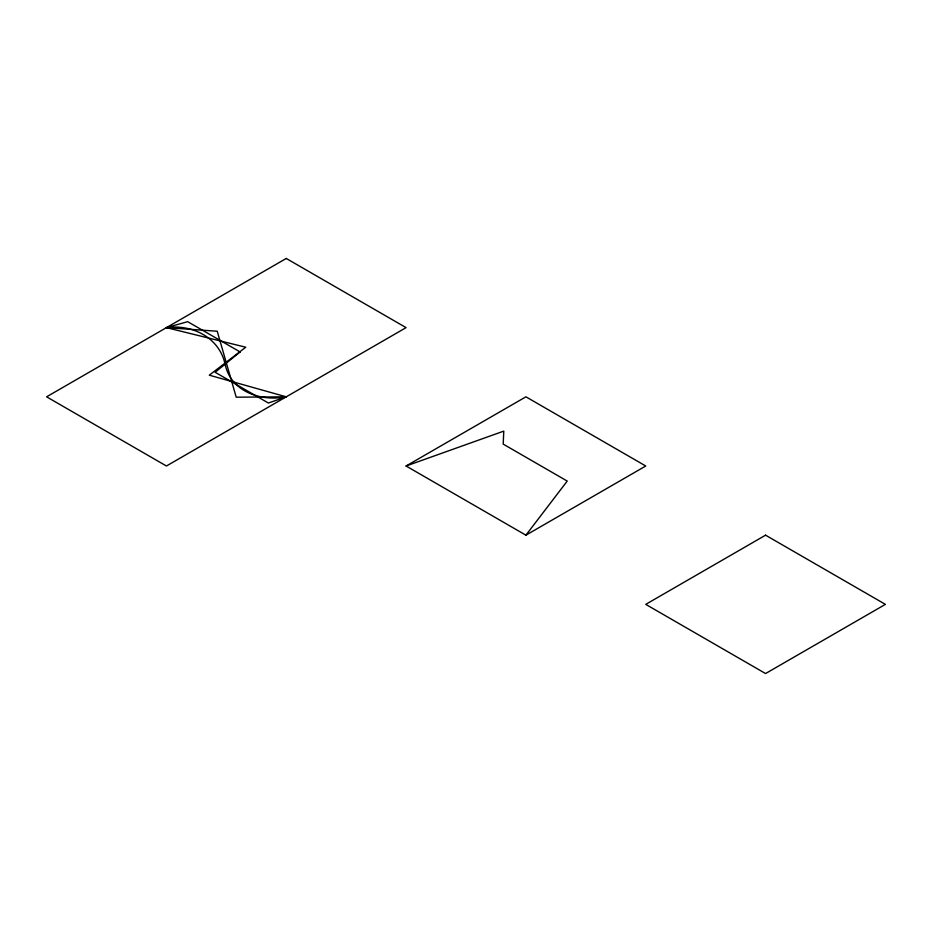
<?xml version="1.0" encoding="UTF-8"?>
<svg xmlns="http://www.w3.org/2000/svg" width="932" height="932" viewBox="0 0 932 932"><rect width="100%" height="100%" fill="white"/><g stroke="black" fill="none" stroke-linecap="round" stroke-linejoin="round"><path stroke-width="1.4" d="M525.916 535.178L567.227 481.075L503.198 444.11L503.781 431.12L406.084 466L525.916 535.178L645.748 466L525.916 396.822L406.084 466M240.107 351.947L215.117 372.276L268.404 403.032L286.252 396.822L209.281 375.177L245.757 347.228L166.432 327.633L187.681 321.68L240.107 351.947M286.252 258.455L46.6 396.822L166.432 466L406.084 327.633L286.252 258.455M765.568 535.178L645.748 604.367L765.568 673.545L885.4 604.367L765.568 535.178M286.252 396.822C261.1 401.762 230.961 391.871 225.09 364.284C219.474 337.594 192.178 324.01 166.432 327.633L217.226 331.233L236.215 397.195L286.252 396.822"/></g></svg>
